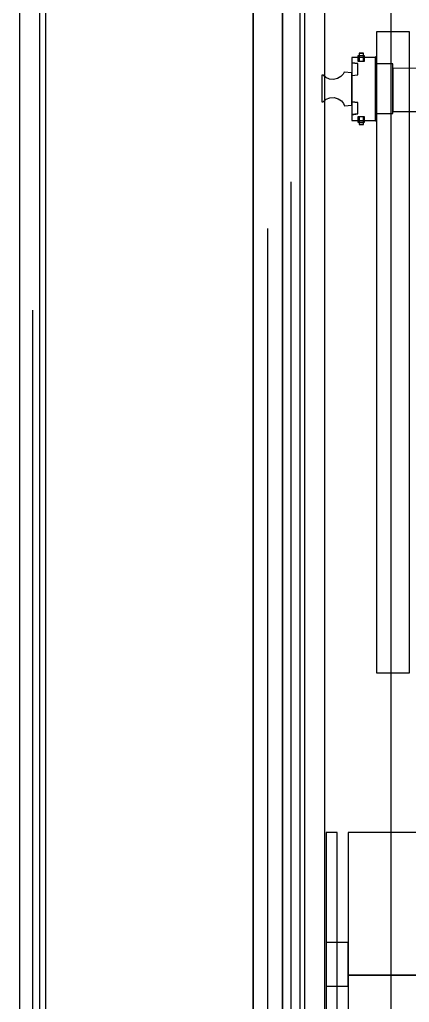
# Model space of a CAD drawing. Extents: x -23.2 to 18.8, y -18.4 to 11.3.
# Drawn here: x -5.583 to -5.357, y -6.012 to -5.443 of the extents above; entities that cross this region are included whole.
import ezdxf

# ---------------------------------------------------------------- set-up
doc = ezdxf.new("R2010")
doc.units = 0
doc.linetypes.add('DASHED', pattern=[0.75, 0.5, -0.25])
for name, color, linetype in [('BUILDINGELEMENTPROXY', 8, 'CONTINUOUS'), ('COVERING', 8, 'CONTINUOUS'), ('CUBIERTAS', 5, 'CONTINUOUS'), ('EJE_MUROS', 8, 'CONTINUOUS'), ('FURNISHINGELEMENT', 8, 'CONTINUOUS'), ('LOSAS', 3, 'CONTINUOUS'), ('MUROS', 7, 'CONTINUOUS'), ('VIGAS', 5, 'CONTINUOUS')]:
    doc.layers.add(name, color=color, linetype=linetype)

msp = doc.modelspace()

# ---------------------------------------------------------------- linework, layer by layer
at = {"layer": 'BUILDINGELEMENTPROXY'}
for p, q in [((-5.40547, -5.91368), (-5.40547, -8.35208)), ((-5.39912, -5.91368), (-5.40547, -5.91368)), ((-5.39912, -8.35208), (-5.39912, -5.91368)), ((-5.03717, -5.91368), (-5.39277, -5.91368)), ((-5.39277, -5.91368), (-5.39277, -8.35208)), ((-5.40547, -5.97718), (-5.40547, -6.00258)), ((-5.39277, -5.97718), (-5.40547, -5.97718)), ((-5.39277, -6.00258), (-5.39277, -5.97718)), ((-5.07527, -5.99623), (-5.39277, -5.99623)), ((-5.39277, -5.99623), (-5.07527, -5.99623)), ((-5.40547, -6.00258), (-5.39277, -6.00258))]:
    msp.add_line(p, q, dxfattribs=at)
at = {"layer": 'COVERING'}
for p, q in [((-5.44778, -4.32623), (-5.44778, -8.39409)), ((-5.57116, -8.52908), (-5.57116, -5.23067))]:
    msp.add_line(p, q, dxfattribs=at)
at = {"layer": 'CUBIERTAS'}
msp.add_line((-5.58278, -6.2131, 3.67261), (-5.58278, -5.23267, 3.27284), dxfattribs=at)
at = {"layer": 'EJE_MUROS', "linetype": 'DASHED'}
for p, q in [((-5.57528, -4.11123), (-5.57528, -8.52909)), ((-5.43928, -8.31408), (-5.43928, -5.21567)), ((-5.42578, -8.28709), (-5.42578, -5.23267))]:
    msp.add_line(p, q, dxfattribs=at)
at = {"layer": 'FURNISHINGELEMENT'}
for p, q in [((-5.35733, -5.4502, 5.36064), (-5.37638, -5.4502, 5.36064)), ((-5.37638, -5.4502, 5.36064), (-5.37638, -5.45469, 5.3625)), ((-5.35733, -5.45469, 5.3625), (-5.35733, -5.4502, 5.36064)), ((-5.37638, -5.45469, 5.3625), (-5.37638, -5.81664, 5.3625)), ((-5.35733, -5.81664, 5.3625), (-5.35733, -5.45469, 5.3625)), ((-5.37697, -5.46505, 4.52491), (-5.39068, -5.46505, 4.52491)), ((-5.39068, -5.46505, 4.52491), (-5.39068, -5.46743, 4.5259)), ((-5.38713, -5.46406, 4.48976), (-5.38713, -5.46723, 4.48976)), ((-5.38332, -5.46406, 4.48976), (-5.38713, -5.46406, 4.48976)), ((-5.38332, -5.46406, 4.46691), (-5.38713, -5.46406, 4.46691)), ((-5.38713, -5.46406, 4.46691), (-5.38713, -5.46723, 4.46691)), ((-5.38395, -5.46261, 4.48046), (-5.38638, -5.46261, 4.48046)), ((-5.38638, -5.46261, 4.48046), (-5.38638, -5.4638, 4.48227)), ((-5.38395, -5.46269, 4.50339), (-5.38638, -5.46269, 4.50339)), ((-5.38638, -5.46269, 4.50339), (-5.38638, -5.46386, 4.50518)), ((-5.38638, -5.4638, 4.48227), (-5.38638, -5.46537, 4.48375)), ((-5.38638, -5.46386, 4.50518), (-5.38638, -5.4654, 4.50666)), ((-5.38638, -5.46537, 4.48375), (-5.38638, -5.46723, 4.48484)), ((-5.38638, -5.4654, 4.50666), (-5.38638, -5.46723, 4.50776)), ((-5.38395, -5.4638, 4.48227), (-5.38395, -5.46261, 4.48046)), ((-5.38395, -5.46386, 4.50518), (-5.38395, -5.46269, 4.50339)), ((-5.38395, -5.46537, 4.48375), (-5.38395, -5.4638, 4.48227)), ((-5.38395, -5.4654, 4.50666), (-5.38395, -5.46386, 4.50518)), ((-5.38395, -5.46723, 4.48484), (-5.38395, -5.46537, 4.48375)), ((-5.38395, -5.46723, 4.50776), (-5.38395, -5.4654, 4.50666)), ((-5.38332, -5.46723, 4.48976), (-5.38332, -5.46406, 4.48976)), ((-5.38332, -5.46723, 4.46691), (-5.38332, -5.46406, 4.46691)), ((-5.37638, -5.46467, 4.58651), (-5.37697, -5.46467, 4.58651)), ((-5.37697, -5.46467, 4.58651), (-5.37697, -5.46568, 4.58782)), ((-5.37697, -5.46743, 4.5259), (-5.37697, -5.46505, 4.52491)), ((-5.37697, -5.46568, 4.58782), (-5.37697, -5.46699, 4.58883)), ((-5.37638, -5.46568, 4.58782), (-5.37638, -5.46467, 4.58651)), ((-5.37638, -5.46699, 4.58883), (-5.37638, -5.46568, 4.58782)), ((-5.39068, -5.46743, 4.5259), (-5.39068, -5.49917, 4.5259)), ((-5.38713, -5.46862, 4.48091), (-5.39068, -5.46822, 4.4773)), ((-5.39068, -5.46822, 4.4773), (-5.39068, -5.46928, 4.47649)), ((-5.38713, -5.46866, 4.50315), (-5.39068, -5.46826, 4.49952)), ((-5.39068, -5.46826, 4.49952), (-5.39068, -5.46932, 4.4987)), ((-5.39068, -5.46928, 4.47649), (-5.39068, -5.47051, 4.47598)), ((-5.39068, -5.46932, 4.4987), (-5.39068, -5.47056, 4.49819)), ((-5.39068, -5.47051, 4.47598), (-5.39068, -5.47183, 4.47581)), ((-5.39068, -5.47056, 4.49819), (-5.39068, -5.47189, 4.49802)), ((-5.38713, -5.46723, 4.48976), (-5.38332, -5.46723, 4.48976)), ((-5.38713, -5.46723, 4.46691), (-5.38332, -5.46723, 4.46691)), ((-5.38713, -5.47183, 4.4777), (-5.38713, -5.46862, 4.48091)), ((-5.38713, -5.47189, 4.49992), (-5.38713, -5.46866, 4.50315)), ((-5.38638, -5.46723, 4.50776), (-5.38395, -5.46723, 4.50776)), ((-5.38638, -5.46723, 4.48484), (-5.38395, -5.46723, 4.48484)), ((-5.37697, -5.46699, 4.58883), (-5.37697, -5.46852, 4.58946)), ((-5.37697, -5.49917, 4.5259), (-5.37697, -5.46743, 4.5259)), ((-5.37697, -5.46852, 4.58946), (-5.37697, -5.47017, 4.58968)), ((-5.37697, -5.47017, 4.58968), (-5.37697, -5.49613, 4.58968)), ((-5.37638, -5.46852, 4.58946), (-5.37638, -5.46699, 4.58883)), ((-5.37638, -5.47017, 4.58968), (-5.37638, -5.46852, 4.58946)), ((-5.36684, -5.46872, 4.52086), (-5.37638, -5.46872, 4.52086)), ((-5.37638, -5.46872, 4.52086), (-5.37638, -5.47231, 4.52235)), ((-5.37638, -5.49613, 4.58968), (-5.37638, -5.47017, 4.58968)), ((-5.36684, -5.47231, 4.52235), (-5.36684, -5.46872, 4.52086)), ((-5.33994, -5.47129, 4.46015), (-5.36684, -5.47141, 4.46123)), ((-5.36684, -5.47141, 4.46123), (-5.36684, -5.47361, 4.4637)), ((-5.40723, -5.47533, 4.46015), (-5.40801, -5.47533, 4.46015)), ((-5.40801, -5.47533, 4.46015), (-5.40801, -5.47717, 4.46174)), ((-5.40568, -5.47669, 4.46139), (-5.40723, -5.47533, 4.46015)), ((-5.40355, -5.47764, 4.46204), (-5.40568, -5.47669, 4.46139)), ((-5.39694, -5.4761, 4.46091), (-5.39884, -5.47729, 4.46182)), ((-5.39568, -5.47469, 4.4594), (-5.39694, -5.4761, 4.46091)), ((-5.39501, -5.47347, 4.45742), (-5.39568, -5.47469, 4.4594)), ((-5.39068, -5.47387, 4.45818), (-5.39501, -5.47347, 4.45742)), ((-5.39068, -5.47183, 4.47581), (-5.39068, -5.47315, 4.47598)), ((-5.39068, -5.47189, 4.49802), (-5.39068, -5.47322, 4.49819)), ((-5.39068, -5.47315, 4.47598), (-5.39068, -5.47438, 4.47649)), ((-5.39068, -5.47322, 4.49819), (-5.39068, -5.47445, 4.4987)), ((-5.39068, -5.4756, 4.46044), (-5.39068, -5.47387, 4.45818)), ((-5.39068, -5.47438, 4.47649), (-5.39068, -5.47544, 4.4773)), ((-5.39068, -5.47445, 4.4987), (-5.39068, -5.47552, 4.49952)), ((-5.39068, -5.47544, 4.4773), (-5.38713, -5.47504, 4.48091)), ((-5.39068, -5.47552, 4.49952), (-5.38713, -5.47512, 4.50315)), ((-5.39068, -5.47786, 4.46217), (-5.39068, -5.4756, 4.46044)), ((-5.38713, -5.47504, 4.48091), (-5.38713, -5.47183, 4.4777)), ((-5.38713, -5.47512, 4.50315), (-5.38713, -5.47189, 4.49992)), ((-5.37638, -5.47231, 4.52235), (-5.37638, -5.49396, 4.52235)), ((-5.36684, -5.49396, 4.52235), (-5.36684, -5.47231, 4.52235)), ((-5.36684, -5.47361, 4.4637), (-5.36684, -5.47633, 4.46561)), ((-5.36684, -5.47633, 4.46561), (-5.36684, -5.4794, 4.46686)), ((-5.40801, -5.47717, 4.46174), (-5.40801, -5.47932, 4.46287)), ((-5.40801, -5.47932, 4.46287), (-5.40801, -5.48167, 4.4635)), ((-5.40801, -5.48167, 4.4635), (-5.40801, -5.4841, 4.4636)), ((-5.40115, -5.47786, 4.46217), (-5.40355, -5.47764, 4.46204)), ((-5.39884, -5.47729, 4.46182), (-5.40115, -5.47786, 4.46217)), ((-5.39068, -5.48048, 4.46326), (-5.39068, -5.47786, 4.46217)), ((-5.39068, -5.4833, 4.46363), (-5.39068, -5.48048, 4.46326)), ((-5.36684, -5.4794, 4.46686), (-5.36684, -5.48268, 4.46738)), ((-5.36684, -5.48268, 4.46738), (-5.36684, -5.48598, 4.46714)), ((-5.40801, -5.4841, 4.4636), (-5.40801, -5.48649, 4.46315)), ((-5.40801, -5.48649, 4.46315), (-5.40801, -5.48872, 4.46218)), ((-5.40555, -5.48923, 4.46187), (-5.40331, -5.48831, 4.46241)), ((-5.40331, -5.48831, 4.46241), (-5.40083, -5.48818, 4.46247)), ((-5.40083, -5.48818, 4.46247), (-5.39848, -5.48888, 4.46209)), ((-5.39068, -5.48612, 4.46326), (-5.39068, -5.4833, 4.46363)), ((-5.39068, -5.48874, 4.46217), (-5.39068, -5.48612, 4.46326)), ((-5.36684, -5.48598, 4.46714), (-5.36684, -5.48915, 4.46616)), ((-5.40801, -5.48872, 4.46218), (-5.40801, -5.49068, 4.46075)), ((-5.40801, -5.49068, 4.46075), (-5.40723, -5.49068, 4.46075)), ((-5.40723, -5.49068, 4.46075), (-5.40555, -5.48923, 4.46187)), ((-5.39848, -5.48888, 4.46209), (-5.3966, -5.49022, 4.46115)), ((-5.3966, -5.49022, 4.46115), (-5.39541, -5.49176, 4.4596)), ((-5.39541, -5.49176, 4.4596), (-5.39481, -5.49306, 4.45756)), ((-5.39481, -5.49306, 4.45756), (-5.39068, -5.49273, 4.45818)), ((-5.39068, -5.491, 4.46044), (-5.39068, -5.48874, 4.46217)), ((-5.38713, -5.4911, 4.48117), (-5.39068, -5.4907, 4.47756)), ((-5.39068, -5.4907, 4.47756), (-5.39068, -5.49176, 4.47675)), ((-5.38713, -5.49128, 4.50394), (-5.39068, -5.49088, 4.50031)), ((-5.39068, -5.49088, 4.50031), (-5.39068, -5.49195, 4.4995)), ((-5.39068, -5.49273, 4.45818), (-5.39068, -5.491, 4.46044)), ((-5.39068, -5.49176, 4.47675), (-5.39068, -5.49299, 4.47624)), ((-5.39068, -5.49195, 4.4995), (-5.39068, -5.49319, 4.49898)), ((-5.39068, -5.49299, 4.47624), (-5.39068, -5.49431, 4.47607)), ((-5.39068, -5.49319, 4.49898), (-5.39068, -5.49451, 4.49881)), ((-5.38713, -5.49431, 4.47796), (-5.38713, -5.4911, 4.48117)), ((-5.38713, -5.49451, 4.50071), (-5.38713, -5.49128, 4.50394)), ((-5.37638, -5.49396, 4.52235), (-5.37638, -5.49754, 4.52086)), ((-5.36684, -5.48915, 4.46616), (-5.36684, -5.49202, 4.46449)), ((-5.36684, -5.49202, 4.46449), (-5.36684, -5.49443, 4.46222)), ((-5.36684, -5.49754, 4.52086), (-5.36684, -5.49396, 4.52235)), ((-5.39068, -5.49431, 4.47607), (-5.39068, -5.49564, 4.47624)), ((-5.39068, -5.49451, 4.49881), (-5.39068, -5.49584, 4.49898)), ((-5.39068, -5.49564, 4.47624), (-5.39068, -5.49687, 4.47675)), ((-5.39068, -5.49584, 4.49898), (-5.39068, -5.49708, 4.4995)), ((-5.39068, -5.49687, 4.47675), (-5.39068, -5.49792, 4.47756)), ((-5.39068, -5.49708, 4.4995), (-5.39068, -5.49814, 4.50031)), ((-5.39068, -5.49792, 4.47756), (-5.38713, -5.49753, 4.48117)), ((-5.39068, -5.49814, 4.50031), (-5.38713, -5.49774, 4.50394)), ((-5.39068, -5.49917, 4.5259), (-5.39068, -5.50155, 4.52491)), ((-5.38713, -5.49753, 4.48117), (-5.38713, -5.49431, 4.47796)), ((-5.38713, -5.49774, 4.50394), (-5.38713, -5.49451, 4.50071)), ((-5.38332, -5.49937, 4.48976), (-5.38713, -5.49937, 4.48976)), ((-5.38713, -5.49937, 4.48976), (-5.38713, -5.50254, 4.48976)), ((-5.38332, -5.49937, 4.46691), (-5.38713, -5.49937, 4.46691)), ((-5.38713, -5.49937, 4.46691), (-5.38713, -5.50254, 4.46691)), ((-5.38395, -5.49937, 4.50759), (-5.38638, -5.49937, 4.50759)), ((-5.38638, -5.49937, 4.50759), (-5.38638, -5.50109, 4.50647)), ((-5.38395, -5.49937, 4.48472), (-5.38638, -5.49937, 4.48472)), ((-5.38638, -5.49937, 4.48472), (-5.38638, -5.50115, 4.48361)), ((-5.38395, -5.50109, 4.50647), (-5.38395, -5.49937, 4.50759)), ((-5.38395, -5.50115, 4.48361), (-5.38395, -5.49937, 4.48472)), ((-5.38332, -5.50254, 4.48976), (-5.38332, -5.49937, 4.48976)), ((-5.38332, -5.50254, 4.46691), (-5.38332, -5.49937, 4.46691)), ((-5.37697, -5.49613, 4.58968), (-5.37697, -5.49777, 4.58946)), ((-5.37697, -5.49777, 4.58946), (-5.37697, -5.4993, 4.58883)), ((-5.37697, -5.50155, 4.52491), (-5.37697, -5.49917, 4.5259)), ((-5.37697, -5.4993, 4.58883), (-5.37697, -5.50062, 4.58782)), ((-5.37638, -5.49777, 4.58946), (-5.37638, -5.49613, 4.58968)), ((-5.37638, -5.49754, 4.52086), (-5.36684, -5.49754, 4.52086)), ((-5.37638, -5.4993, 4.58883), (-5.37638, -5.49777, 4.58946)), ((-5.37638, -5.50062, 4.58782), (-5.37638, -5.4993, 4.58883)), ((-5.36684, -5.49443, 4.46222), (-5.36684, -5.49627, 4.45945)), ((-5.36684, -5.49627, 4.45945), (-5.35188, -5.49627, 4.45883)), ((-5.39068, -5.50155, 4.52491), (-5.37697, -5.50155, 4.52491)), ((-5.38713, -5.50254, 4.48976), (-5.38332, -5.50254, 4.48976)), ((-5.38713, -5.50254, 4.46691), (-5.38332, -5.50254, 4.46691)), ((-5.38638, -5.50109, 4.50647), (-5.38638, -5.50253, 4.505)), ((-5.38638, -5.50115, 4.48361), (-5.38638, -5.50264, 4.48213)), ((-5.38638, -5.50253, 4.505), (-5.38638, -5.50361, 4.50325)), ((-5.38638, -5.50264, 4.48213), (-5.38638, -5.50377, 4.48036)), ((-5.38638, -5.50361, 4.50325), (-5.38395, -5.50361, 4.50325)), ((-5.38638, -5.50377, 4.48036), (-5.38395, -5.50377, 4.48036)), ((-5.38395, -5.50253, 4.505), (-5.38395, -5.50109, 4.50647)), ((-5.38395, -5.50264, 4.48213), (-5.38395, -5.50115, 4.48361)), ((-5.38395, -5.50361, 4.50325), (-5.38395, -5.50253, 4.505)), ((-5.38395, -5.50377, 4.48036), (-5.38395, -5.50264, 4.48213)), ((-5.37697, -5.50062, 4.58782), (-5.37697, -5.50163, 4.58651)), ((-5.37697, -5.50163, 4.58651), (-5.37638, -5.50163, 4.58651)), ((-5.37638, -5.50163, 4.58651), (-5.37638, -5.50062, 4.58782)), ((-5.37638, -5.81664, 5.3625), (-5.37638, -5.82113, 5.36064)), ((-5.35733, -5.82113, 5.36064), (-5.35733, -5.81664, 5.3625)), ((-5.37638, -5.82113, 5.36064), (-5.35733, -5.82113, 5.36064))]:
    msp.add_line(p, q, dxfattribs=at)
at = {"layer": 'LOSAS'}
for p, q in [((-5.40616, -8.35624), (-5.40616, -4.25624)), ((-5.41778, -8.36408), (-5.41778, -4.27646))]:
    msp.add_line(p, q, dxfattribs=at)
at = {"layer": 'MUROS'}
for p, q in [((-5.58278, -8.52909), (-5.58278, -4.11123)), ((-5.56778, -4.11123), (-5.56778, -8.52909)), ((-5.44778, -8.31408), (-5.44778, -5.21567)), ((-5.43078, -5.21567), (-5.43078, -8.31408)), ((-5.43078, -8.28709), (-5.43078, -5.23267)), ((-5.42078, -5.23267), (-5.42078, -8.28709))]:
    msp.add_line(p, q, dxfattribs=at)
at = {"layer": 'VIGAS'}
for p, q in [((-5.56778, -5.21567), (-5.56778, -8.30908)), ((-5.36778, -8.30908), (-5.36778, -5.21567))]:
    msp.add_line(p, q, dxfattribs=at)

doc.saveas('drawing.dxf')
